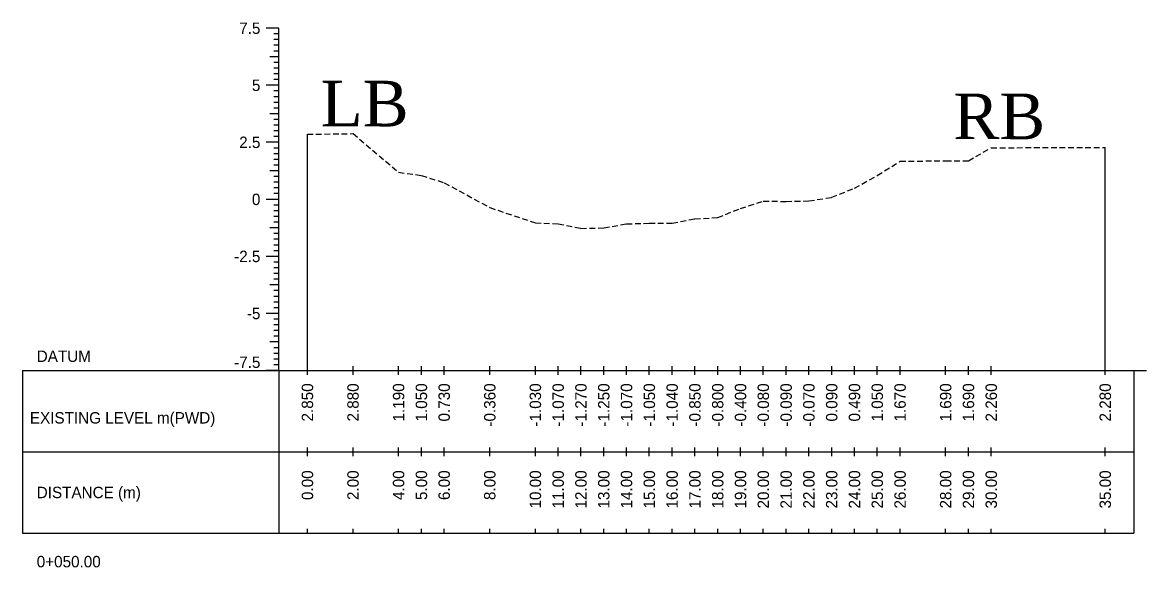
# Model space of a CAD drawing. Header units: inches. Extents: x 2552 to 3818, y -1499 to -1059.
# Drawn here: x 2761.38 to 2810.69, y -1239.31 to -1215.42 of the extents above; entities that cross this region are included whole.
import ezdxf
from ezdxf.enums import TextEntityAlignment as Align

# ---------------------------------------------------------------- set-up
doc = ezdxf.new("R2010")
doc.units = ezdxf.units.IN
doc.header["$MEASUREMENT"] = 0
doc.linetypes.add('HIDDEN', pattern=[0.375, 0.25, -0.125])
doc.layers.add('CS_Drawing', color=7, linetype='Continuous')
doc.layers.add('GL', color=3, linetype='HIDDEN')
doc.styles.add('romans', font='romans.shx')

msp = doc.modelspace()

# ---------------------------------------------------------------- linework, layer by layer
at = {"layer": 'CS_Drawing'}
for p, q in [((2772.626, -1215.675), (2772.063, -1215.675)), ((2772.626, -1215.675), (2772.232, -1215.675)), ((2772.626, -1215.675), (2772.401, -1215.675)), ((2772.626, -1215.925), (2772.401, -1215.925)), ((2772.626, -1230.675), (2772.626, -1215.675)), ((2772.626, -1216.175), (2772.401, -1216.175)), ((2772.626, -1216.425), (2772.401, -1216.425)), ((2772.626, -1216.925), (2772.232, -1216.925)), ((2772.626, -1216.675), (2772.401, -1216.675)), ((2772.626, -1216.925), (2772.401, -1216.925)), ((2772.626, -1217.175), (2772.401, -1217.175)), ((2772.626, -1217.425), (2772.401, -1217.425)), ((2772.626, -1217.675), (2772.401, -1217.675)), ((2772.626, -1217.925), (2772.401, -1217.925)), ((2772.626, -1218.175), (2772.063, -1218.175)), ((2772.626, -1218.175), (2772.232, -1218.175)), ((2772.626, -1218.175), (2772.401, -1218.175)), ((2772.626, -1218.425), (2772.401, -1218.425)), ((2772.626, -1218.675), (2772.401, -1218.675)), ((2772.626, -1218.925), (2772.401, -1218.925)), ((2772.626, -1219.425), (2772.232, -1219.425)), ((2772.626, -1219.175), (2772.401, -1219.175)), ((2772.626, -1219.425), (2772.401, -1219.425)), ((2772.626, -1219.675), (2772.401, -1219.675)), ((2772.626, -1219.925), (2772.401, -1219.925)), ((2772.626, -1220.175), (2772.401, -1220.175)), ((2772.626, -1220.425), (2772.401, -1220.425)), ((2773.876, -1230.675), (2773.876, -1220.325)), ((2772.626, -1220.675), (2772.063, -1220.675)), ((2772.626, -1220.675), (2772.232, -1220.675)), ((2772.626, -1220.675), (2772.401, -1220.675)), ((2772.626, -1220.925), (2772.401, -1220.925)), ((2808.876, -1230.675), (2808.876, -1220.895)), ((2772.626, -1221.175), (2772.401, -1221.175)), ((2772.626, -1221.425), (2772.401, -1221.425)), ((2772.626, -1221.925), (2772.232, -1221.925)), ((2772.626, -1221.675), (2772.401, -1221.675)), ((2772.626, -1221.925), (2772.401, -1221.925)), ((2772.626, -1222.175), (2772.401, -1222.175)), ((2772.626, -1222.425), (2772.401, -1222.425)), ((2772.626, -1222.675), (2772.401, -1222.675)), ((2772.626, -1222.925), (2772.401, -1222.925)), ((2772.626, -1223.175), (2772.063, -1223.175)), ((2772.626, -1223.175), (2772.232, -1223.175)), ((2772.626, -1223.175), (2772.401, -1223.175)), ((2772.626, -1223.425), (2772.401, -1223.425)), ((2772.626, -1223.675), (2772.401, -1223.675)), ((2772.626, -1223.925), (2772.401, -1223.925)), ((2772.626, -1224.425), (2772.232, -1224.425)), ((2772.626, -1224.175), (2772.401, -1224.175)), ((2772.626, -1224.425), (2772.401, -1224.425)), ((2772.626, -1224.675), (2772.401, -1224.675)), ((2772.626, -1224.925), (2772.401, -1224.925)), ((2772.626, -1225.175), (2772.401, -1225.175)), ((2772.626, -1225.675), (2772.063, -1225.675)), ((2772.626, -1225.675), (2772.232, -1225.675)), ((2772.626, -1225.425), (2772.401, -1225.425)), ((2772.626, -1225.675), (2772.401, -1225.675)), ((2772.626, -1225.925), (2772.401, -1225.925)), ((2772.626, -1226.175), (2772.401, -1226.175)), ((2772.626, -1226.425), (2772.401, -1226.425)), ((2772.626, -1226.675), (2772.401, -1226.675)), ((2772.626, -1226.925), (2772.232, -1226.925)), ((2772.626, -1226.925), (2772.401, -1226.925)), ((2772.626, -1227.175), (2772.401, -1227.175)), ((2772.626, -1227.425), (2772.401, -1227.425)), ((2772.626, -1227.675), (2772.401, -1227.675)), ((2772.626, -1228.175), (2772.063, -1228.175)), ((2772.626, -1228.175), (2772.232, -1228.175)), ((2772.626, -1227.925), (2772.401, -1227.925)), ((2772.626, -1228.175), (2772.401, -1228.175)), ((2772.626, -1228.425), (2772.401, -1228.425)), ((2772.626, -1228.675), (2772.401, -1228.675)), ((2772.626, -1228.925), (2772.401, -1228.925)), ((2772.626, -1229.175), (2772.401, -1229.175)), ((2772.626, -1229.425), (2772.232, -1229.425)), ((2772.626, -1229.425), (2772.401, -1229.425)), ((2772.626, -1229.675), (2772.401, -1229.675)), ((2772.626, -1229.925), (2772.401, -1229.925)), ((2772.626, -1230.175), (2772.401, -1230.175)), ((2761.376, -1230.675), (2772.626, -1230.675)), ((2761.376, -1230.675), (2761.376, -1237.8)), ((2772.626, -1230.675), (2772.063, -1230.675)), ((2772.626, -1230.675), (2772.232, -1230.675)), ((2772.626, -1230.425), (2772.401, -1230.425)), ((2772.626, -1230.675), (2772.401, -1230.675)), ((2772.626, -1230.675), (2810.126, -1230.675)), ((2772.626, -1230.675), (2772.626, -1237.8)), ((2773.876, -1230.862), (2773.876, -1230.487)), ((2775.876, -1230.862), (2775.876, -1230.487)), ((2777.876, -1230.862), (2777.876, -1230.487)), ((2778.876, -1230.862), (2778.876, -1230.487)), ((2779.876, -1230.862), (2779.876, -1230.487)), ((2781.876, -1230.862), (2781.876, -1230.487)), ((2783.876, -1230.862), (2783.876, -1230.487)), ((2784.876, -1230.862), (2784.876, -1230.487)), ((2785.876, -1230.862), (2785.876, -1230.487)), ((2786.876, -1230.862), (2786.876, -1230.487)), ((2787.876, -1230.862), (2787.876, -1230.487)), ((2788.876, -1230.862), (2788.876, -1230.487)), ((2789.876, -1230.862), (2789.876, -1230.487)), ((2790.876, -1230.862), (2790.876, -1230.487)), ((2791.876, -1230.862), (2791.876, -1230.487)), ((2792.876, -1230.862), (2792.876, -1230.487)), ((2793.876, -1230.862), (2793.876, -1230.487)), ((2794.876, -1230.862), (2794.876, -1230.487)), ((2795.876, -1230.862), (2795.876, -1230.487)), ((2796.876, -1230.862), (2796.876, -1230.487)), ((2797.876, -1230.862), (2797.876, -1230.487)), ((2798.876, -1230.862), (2798.876, -1230.487)), ((2799.876, -1230.862), (2799.876, -1230.487)), ((2801.876, -1230.862), (2801.876, -1230.487)), ((2802.876, -1230.862), (2802.876, -1230.487)), ((2803.876, -1230.862), (2803.876, -1230.487)), ((2808.876, -1230.862), (2808.876, -1230.487)), ((2810.126, -1230.675), (2810.688, -1230.675)), ((2810.126, -1230.675), (2810.519, -1230.675)), ((2810.126, -1230.675), (2810.351, -1230.675)), ((2810.126, -1230.675), (2810.126, -1237.8)), ((2761.376, -1234.237), (2772.626, -1234.237)), ((2772.626, -1234.237), (2810.126, -1234.237)), ((2772.626, -1234.237), (2810.126, -1234.237)), ((2773.876, -1234.425), (2773.876, -1234.05)), ((2775.876, -1234.425), (2775.876, -1234.05)), ((2777.876, -1234.425), (2777.876, -1234.05)), ((2778.876, -1234.425), (2778.876, -1234.05)), ((2779.876, -1234.425), (2779.876, -1234.05)), ((2781.876, -1234.425), (2781.876, -1234.05)), ((2783.876, -1234.425), (2783.876, -1234.05)), ((2784.876, -1234.425), (2784.876, -1234.05)), ((2785.876, -1234.425), (2785.876, -1234.05)), ((2786.876, -1234.425), (2786.876, -1234.05)), ((2787.876, -1234.425), (2787.876, -1234.05)), ((2788.876, -1234.425), (2788.876, -1234.05)), ((2789.876, -1234.425), (2789.876, -1234.05)), ((2790.876, -1234.425), (2790.876, -1234.05)), ((2791.876, -1234.425), (2791.876, -1234.05)), ((2792.876, -1234.425), (2792.876, -1234.05)), ((2793.876, -1234.425), (2793.876, -1234.05)), ((2794.876, -1234.425), (2794.876, -1234.05)), ((2795.876, -1234.425), (2795.876, -1234.05)), ((2796.876, -1234.425), (2796.876, -1234.05)), ((2797.876, -1234.425), (2797.876, -1234.05)), ((2798.876, -1234.425), (2798.876, -1234.05)), ((2799.876, -1234.425), (2799.876, -1234.05)), ((2801.876, -1234.425), (2801.876, -1234.05)), ((2802.876, -1234.425), (2802.876, -1234.05)), ((2803.876, -1234.425), (2803.876, -1234.05)), ((2808.876, -1234.425), (2808.876, -1234.05)), ((2773.876, -1237.8), (2773.876, -1237.612)), ((2775.876, -1237.8), (2775.876, -1237.612)), ((2777.876, -1237.8), (2777.876, -1237.612)), ((2778.876, -1237.8), (2778.876, -1237.612)), ((2779.876, -1237.8), (2779.876, -1237.612)), ((2781.876, -1237.8), (2781.876, -1237.612)), ((2783.876, -1237.8), (2783.876, -1237.612)), ((2784.876, -1237.8), (2784.876, -1237.612)), ((2785.876, -1237.8), (2785.876, -1237.612)), ((2786.876, -1237.8), (2786.876, -1237.612)), ((2787.876, -1237.8), (2787.876, -1237.612)), ((2788.876, -1237.8), (2788.876, -1237.612)), ((2789.876, -1237.8), (2789.876, -1237.612)), ((2790.876, -1237.8), (2790.876, -1237.612)), ((2791.876, -1237.8), (2791.876, -1237.612)), ((2792.876, -1237.8), (2792.876, -1237.612)), ((2793.876, -1237.8), (2793.876, -1237.612)), ((2794.876, -1237.8), (2794.876, -1237.612)), ((2795.876, -1237.8), (2795.876, -1237.612)), ((2796.876, -1237.8), (2796.876, -1237.612)), ((2797.876, -1237.8), (2797.876, -1237.612)), ((2798.876, -1237.8), (2798.876, -1237.612)), ((2799.876, -1237.8), (2799.876, -1237.612)), ((2801.876, -1237.8), (2801.876, -1237.612)), ((2802.876, -1237.8), (2802.876, -1237.612)), ((2803.876, -1237.8), (2803.876, -1237.612)), ((2808.876, -1237.8), (2808.876, -1237.612)), ((2761.376, -1237.8), (2772.626, -1237.8)), ((2772.626, -1237.8), (2810.126, -1237.8))]:
    msp.add_line(p, q, dxfattribs=at)
at = {"layer": 'GL'}
msp.add_lwpolyline([(2773.876, -1220.325), (2775.876, -1220.295), (2777.876, -1221.985), (2778.876, -1222.125), (2779.876, -1222.445), (2781.876, -1223.535), (2783.876, -1224.205), (2784.876, -1224.245), (2785.876, -1224.445), (2786.876, -1224.425), (2787.876, -1224.245), (2788.876, -1224.225), (2789.876, -1224.215), (2790.876, -1224.025), (2791.876, -1223.975), (2792.876, -1223.575), (2793.876, -1223.255), (2794.876, -1223.265), (2795.876, -1223.245), (2796.876, -1223.085), (2797.876, -1222.685), (2798.876, -1222.125), (2799.876, -1221.505), (2801.876, -1221.485), (2802.876, -1221.485), (2803.876, -1220.915), (2808.876, -1220.895)], dxfattribs=at)

# ---------------------------------------------------------------- texts
at = {"char_height": 2, "width": 204.37328, "attachment_point": 1, "style": 'romans'}
for s, insert in [('{\\fTimes New Roman|b0|i0|c0|p18;LB}', (2774.457, -1217.978)), ('{\\fTimes New Roman|b0|i0|c0|p18;RB}', (2802.214, -1218.537))]:
    msp.add_mtext(s, dxfattribs=dict(at, insert=insert))
at = {"layer": 'CS_Drawing'}
for s, p in [('7.5', (2771.813, -1215.675)), ('5', (2771.813, -1218.175)), ('2.5', (2771.813, -1220.675)), ('0', (2771.813, -1223.175)), ('-2.5', (2771.813, -1225.675)), ('-5', (2771.813, -1228.175))]:
    msp.add_text(s, height=0.5, dxfattribs=at).set_placement(p, align=Align.MIDDLE_RIGHT)
for s, p in [('DATUM', (2762.001, -1230.05)), ('EXISTING LEVEL m(PWD)', (2761.7, -1232.749)), ('DISTANCE (m)', (2762.001, -1236.019)), ('0+050.00', (2762.001, -1239.05))]:
    msp.add_text(s, height=0.5, dxfattribs=at).set_placement(p, align=Align.MIDDLE_LEFT)
msp.add_text('-7.5', height=0.5, dxfattribs=at).set_placement((2771.813, -1230.562), align=Align.RIGHT)
for s, p in [('2.850', (2773.876, -1231.237)), ('2.880', (2775.876, -1231.237)), ('1.190', (2777.876, -1231.237)), ('1.050', (2778.876, -1231.237)), ('0.730', (2779.876, -1231.237)), ('-0.360', (2781.876, -1231.237)), ('-1.030', (2783.876, -1231.237)), ('-1.070', (2784.876, -1231.237)), ('-1.270', (2785.876, -1231.237)), ('-1.250', (2786.876, -1231.237)), ('-1.070', (2787.876, -1231.237)), ('-1.050', (2788.876, -1231.237)), ('-1.040', (2789.876, -1231.237)), ('-0.850', (2790.876, -1231.237)), ('-0.800', (2791.876, -1231.237)), ('-0.400', (2792.876, -1231.237)), ('-0.080', (2793.876, -1231.237)), ('-0.090', (2794.876, -1231.237)), ('-0.070', (2795.876, -1231.237)), ('0.090', (2796.876, -1231.237)), ('0.490', (2797.876, -1231.237)), ('1.050', (2798.876, -1231.237)), ('1.670', (2799.876, -1231.237)), ('1.690', (2801.876, -1231.237)), ('1.690', (2802.876, -1231.237)), ('2.260', (2803.876, -1231.237)), ('2.280', (2808.876, -1231.237)), ('0.00', (2773.876, -1235.05)), ('2.00', (2775.876, -1235.05)), ('4.00', (2777.876, -1235.05)), ('5.00', (2778.876, -1235.05)), ('6.00', (2779.876, -1235.05)), ('8.00', (2781.876, -1235.05)), ('10.00', (2783.876, -1235.05)), ('11.00', (2784.876, -1235.05)), ('12.00', (2785.876, -1235.05)), ('13.00', (2786.876, -1235.05)), ('14.00', (2787.876, -1235.05)), ('15.00', (2788.876, -1235.05)), ('16.00', (2789.876, -1235.05)), ('17.00', (2790.876, -1235.05)), ('18.00', (2791.876, -1235.05)), ('19.00', (2792.876, -1235.05)), ('20.00', (2793.876, -1235.05)), ('21.00', (2794.876, -1235.05)), ('22.00', (2795.876, -1235.05)), ('23.00', (2796.876, -1235.05)), ('24.00', (2797.876, -1235.05)), ('25.00', (2798.876, -1235.05)), ('26.00', (2799.876, -1235.05)), ('28.00', (2801.876, -1235.05)), ('29.00', (2802.876, -1235.05)), ('30.00', (2803.876, -1235.05)), ('35.00', (2808.876, -1235.05))]:
    msp.add_text(s, height=0.5, rotation=90, dxfattribs=at).set_placement(p, align=Align.MIDDLE_RIGHT)

doc.saveas('drawing.dxf')
